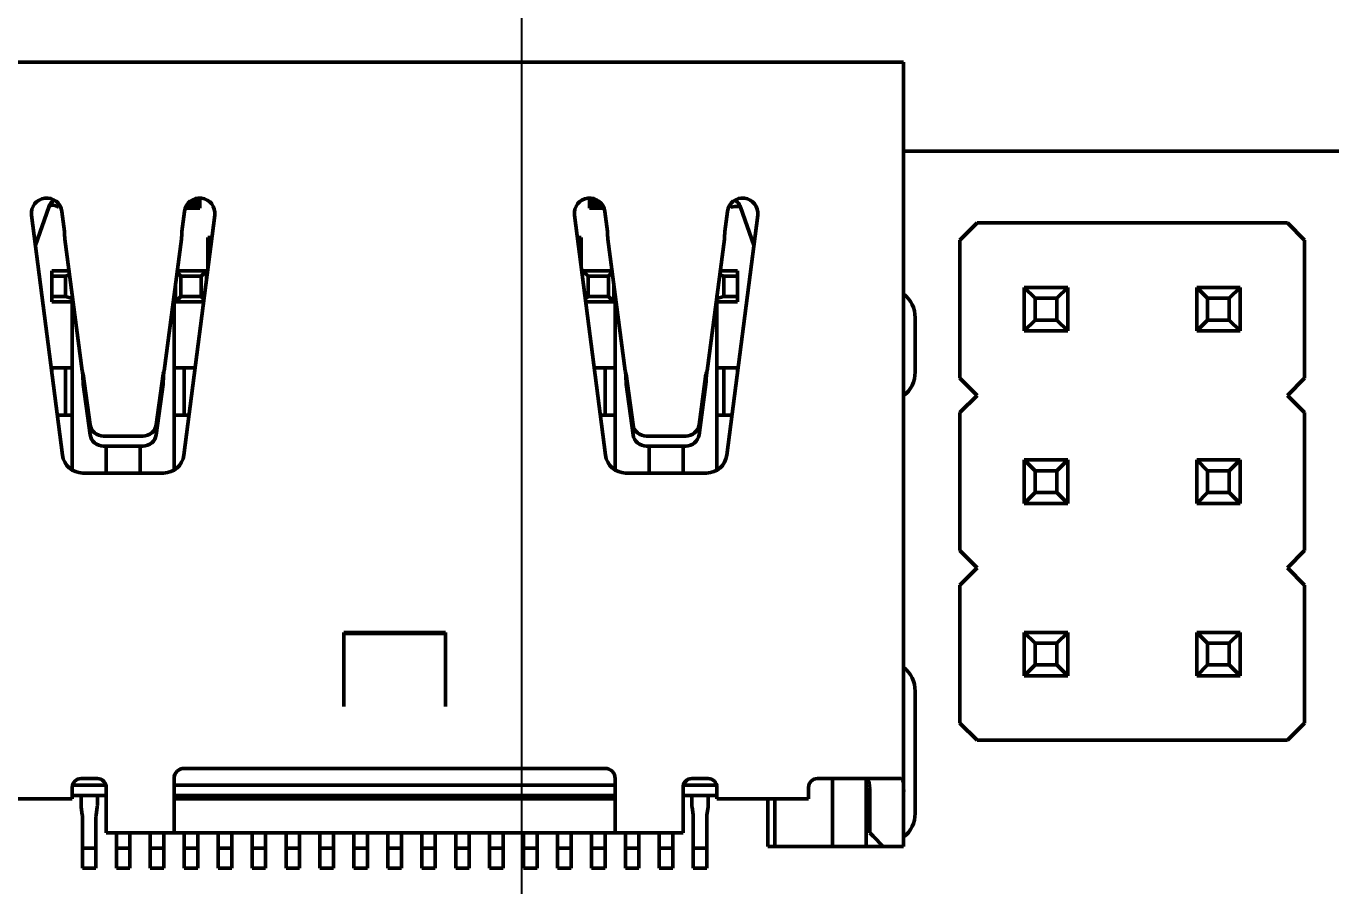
# Model space of a CAD drawing. Header units: millimetres. Extents: x 22 to 202, y 169 to 282.
# Drawn here: x 108.55 to 127.77, y 252.32 to 264.98 of the extents above; entities that cross this region are included whole.
import ezdxf

# ---------------------------------------------------------------- set-up
doc = ezdxf.new("R2010")
doc.units = ezdxf.units.MM
doc.header["$LTSCALE"] = 0.75
doc.layers.add('FD_Dimensions', color=7, linetype='Continuous', lineweight=25)
doc.layers.add('Visible', color=7, linetype='Continuous', lineweight=50)
doc.styles.get("Standard").update_dxf_attribs({"font": 'arial.ttf'})
doc.dimstyles.new('Dim-ISO-25', dxfattribs={"dimtxt": 2.5, "dimasz": 2.5, "dimexe": 1.5, "dimexo": 0, "dimgap": 1, "dimtad": 1, "dimzin": 4, "dimdsep": 46, "dimtxsty": 'Standard', "dimblk": 'OPEN90', "dimcen": 0, "dimazin": 1, "dimtp": 0.1, "dimtm": 0.1, "dimtfac": 0.72, "dimtmove": 0, "dimatfit": 3, "dimfxl": 1, "dimtzin": 4, "dimarcsym": 0})

# ---------------------------------------------------------------- blocks, each defined once
blk = doc.blocks.new('_Open90')
at = {"color": 0, "linetype": 'ByBlock', "lineweight": -2}
for p, q in [((-0.5, 0.5), (0, 0)), ((0, 0), (-1, 0)), ((0, 0), (-0.5, -0.5))]:
    blk.add_line(p, q, dxfattribs=at)
blk = doc.blocks.new('*D25')
at = {"layer": 'Defpoints', "color": 0, "transparency": 16777216}
for p in [(174.649134, 277.767274), (45.649468, 262.385645), (174.649134, 259.019301)]:
    blk.add_point(p, dxfattribs=at)
at = {"layer": 'FD_Dimensions', "color": 0, "lineweight": -2, "transparency": 16777216}
for p, q in [((45.649468, 262.385645), (45.649468, 279.267274)), ((174.649134, 259.019301), (174.649134, 279.267274)), ((48.149468, 277.767274), (172.149134, 277.767274))]:
    blk.add_line(p, q, dxfattribs=at)
at = {"layer": 'FD_Dimensions', "color": 0, "lineweight": -2, "transparency": 16777216, "xscale": 2.5, "yscale": 2.5, "zscale": 2.5, "rotation": 180}
blk.add_blockref('_Open90', (45.649468, 277.767274), dxfattribs=at)
at = {"layer": 'FD_Dimensions', "color": 0, "lineweight": -2, "transparency": 16777216, "xscale": 2.5, "yscale": 2.5, "zscale": 2.5}
blk.add_blockref('_Open90', (174.649134, 277.767274), dxfattribs=at)
at = {"layer": 'FD_Dimensions', "color": 0, "transparency": 16777216, "insert": (110.149301, 280.04454), "char_height": 2.5, "attachment_point": 5}
blk.add_mtext('129.00mm', dxfattribs=at)
blk = doc.blocks.new('*D28')
at = {"layer": 'Defpoints', "color": 0, "transparency": 16777216}
for p in [(170.550528, 263.135658), (200.052214, 263.135658), (124.449775, 178.627866)]:
    blk.add_point(p, dxfattribs=at)
at = {"layer": 'FD_Dimensions', "color": 0, "lineweight": -2, "transparency": 16777216}
for p, q in [((170.550528, 263.135658), (201.552214, 263.135658)), ((200.052214, 181.127866), (200.052214, 260.635658)), ((124.449775, 178.627866), (201.552214, 178.627866))]:
    blk.add_line(p, q, dxfattribs=at)
at = {"layer": 'FD_Dimensions', "color": 0, "lineweight": -2, "transparency": 16777216, "xscale": 2.5, "yscale": 2.5, "zscale": 2.5}
for p, rotation in [((200.052214, 263.135658), 90), ((200.052214, 178.627866), 270)]:
    blk.add_blockref('_Open90', p, dxfattribs=dict(at, rotation=rotation))
at = {"layer": 'FD_Dimensions', "color": 0, "transparency": 16777216, "insert": (197.774947, 227.099634), "char_height": 2.5, "attachment_point": 5, "rotation": 90}
blk.add_mtext('84.51mm', dxfattribs=at)
blk = doc.blocks.new('*D40')
at = {"layer": 'Defpoints', "color": 0, "transparency": 16777216}
for p in [(45.649468, 268.101096), (45.649468, 262.385645), (115.851515, 238.885574)]:
    blk.add_point(p, dxfattribs=at)
at = {"layer": 'FD_Dimensions', "color": 0, "lineweight": -2, "transparency": 16777216}
for p, q in [((45.649468, 262.385645), (45.649468, 269.601096)), ((115.851515, 238.885574), (115.851515, 269.601096)), ((113.351515, 268.101096), (48.149468, 268.101096))]:
    blk.add_line(p, q, dxfattribs=at)
at = {"layer": 'FD_Dimensions', "color": 0, "lineweight": -2, "transparency": 16777216, "xscale": 2.5, "yscale": 2.5, "zscale": 2.5, "rotation": 180}
blk.add_blockref('_Open90', (45.649468, 268.101096), dxfattribs=at)
at = {"layer": 'FD_Dimensions', "color": 0, "lineweight": -2, "transparency": 16777216, "xscale": 2.5, "yscale": 2.5, "zscale": 2.5}
blk.add_blockref('_Open90', (115.851515, 268.101096), dxfattribs=at)
at = {"layer": 'FD_Dimensions', "color": 0, "transparency": 16777216, "insert": (97.965378, 270.378363), "char_height": 2.5, "attachment_point": 5}
blk.add_mtext('70.20mm', dxfattribs=at)

msp = doc.modelspace()

# ---------------------------------------------------------------- linework, layer by layer
at = {"layer": 'Visible'}
for p, q in [((120.579, 264.447), (107.379, 264.447)), ((121.479, 264.447), (120.579, 264.447)), ((121.479, 256.647), (121.479, 264.447)), ((121.479, 263.136), (128.606, 263.136)), ((111.089, 262.446), (111.089, 262.297)), ((111.109, 262.297), (111.109, 262.447)), ((116.849, 262.447), (116.849, 262.297)), ((116.869, 262.446), (116.869, 262.297)), ((108.883, 262.313), (108.686, 261.752)), ((109.076, 262.251), (109.114, 261.956)), ((110.845, 261.956), (110.883, 262.251)), ((111.109, 262.297), (110.894, 262.297)), ((110.919, 262.347), (111.089, 262.347)), ((111.089, 262.397), (110.965, 262.397)), ((111.089, 262.297), (111.089, 262.347)), ((117.065, 262.297), (116.849, 262.297)), ((116.994, 262.397), (116.869, 262.397)), ((116.869, 262.347), (116.869, 262.297)), ((116.869, 262.347), (117.04, 262.347)), ((117.076, 262.251), (117.114, 261.956)), ((118.845, 261.956), (118.883, 262.251)), ((119.273, 261.752), (119.076, 262.313)), ((109.086, 258.658), (108.629, 262.193)), ((111.329, 262.193), (110.873, 258.658)), ((117.086, 258.658), (116.629, 262.193)), ((119.329, 262.193), (118.873, 258.658)), ((122.561, 262.08), (122.307, 261.826)), ((127.133, 262.08), (122.561, 262.08)), ((127.387, 261.826), (127.133, 262.08)), ((111.229, 261.864), (111.287, 261.864)), ((111.229, 261.668), (111.229, 261.864)), ((116.672, 261.864), (116.729, 261.864)), ((116.729, 261.668), (116.729, 261.864)), ((109.375, 259.902), (109.12, 261.839)), ((110.839, 261.839), (110.584, 259.902)), ((111.229, 261.467), (111.229, 261.668)), ((111.262, 261.668), (111.229, 261.668)), ((116.729, 261.668), (116.697, 261.668)), ((116.729, 261.668), (116.729, 261.467)), ((117.375, 259.902), (117.12, 261.839)), ((118.839, 261.839), (118.584, 259.902)), ((122.307, 261.826), (122.307, 259.794)), ((127.387, 259.794), (127.387, 261.826)), ((111.236, 261.467), (111.229, 261.467)), ((111.229, 261.418), (111.229, 261.467)), ((116.729, 261.467), (116.723, 261.467)), ((116.729, 261.418), (116.729, 261.467)), ((108.929, 260.917), (108.929, 261.377)), ((108.929, 261.377), (109.181, 261.377)), ((108.929, 261.297), (109.129, 261.297)), ((109.129, 261.297), (109.189, 261.315)), ((109.129, 261.297), (109.129, 260.997)), ((110.774, 261.352), (110.829, 261.297)), ((110.778, 261.377), (111.209, 261.377)), ((110.829, 261.297), (111.129, 261.297)), ((110.829, 260.997), (110.829, 261.297)), ((111.209, 261.377), (111.129, 261.297)), ((111.129, 261.297), (111.129, 260.997)), ((111.209, 261.377), (111.209, 261.263)), ((116.749, 261.377), (117.181, 261.377)), ((116.749, 261.263), (116.749, 261.377)), ((116.749, 261.377), (116.829, 261.297)), ((116.829, 261.297), (117.129, 261.297)), ((116.829, 260.997), (116.829, 261.297)), ((117.184, 261.352), (117.129, 261.297)), ((117.129, 261.297), (117.129, 260.997)), ((118.77, 261.315), (118.829, 261.297)), ((118.778, 261.377), (119.029, 261.377)), ((118.829, 261.297), (119.029, 261.297)), ((118.829, 260.997), (118.829, 261.297)), ((119.029, 261.377), (119.029, 260.917)), ((110.749, 260.917), (110.749, 261.162)), ((117.209, 261.162), (117.209, 260.917)), ((123.257, 261.13), (123.897, 261.13)), ((123.257, 260.49), (123.257, 261.13)), ((123.257, 261.13), (123.417, 260.97)), ((123.897, 261.13), (123.737, 260.97)), ((123.897, 260.49), (123.897, 261.13)), ((125.797, 261.13), (126.437, 261.13)), ((125.797, 260.49), (125.797, 261.13)), ((125.797, 261.13), (125.957, 260.97)), ((126.437, 261.13), (126.277, 260.97)), ((126.437, 260.49), (126.437, 261.13)), ((109.129, 260.997), (108.929, 260.997)), ((109.229, 260.917), (108.929, 260.917)), ((109.229, 260.967), (109.129, 260.997)), ((109.229, 258.439), (109.229, 261.01)), ((110.729, 258.439), (110.729, 261.01)), ((110.749, 260.917), (110.829, 260.997)), ((111.165, 260.917), (110.749, 260.917)), ((111.129, 260.997), (110.829, 260.997)), ((111.129, 260.997), (111.17, 260.956)), ((116.789, 260.956), (116.829, 260.997)), ((117.209, 260.917), (116.794, 260.917)), ((117.129, 260.997), (116.829, 260.997)), ((117.129, 260.997), (117.209, 260.917)), ((117.229, 258.439), (117.229, 261.01)), ((118.729, 258.439), (118.729, 261.01)), ((118.829, 260.997), (118.729, 260.967)), ((119.029, 260.917), (118.729, 260.917)), ((119.029, 260.997), (118.829, 260.997)), ((123.417, 260.97), (123.737, 260.97)), ((123.417, 260.65), (123.417, 260.97)), ((123.737, 260.65), (123.737, 260.97)), ((125.957, 260.97), (126.277, 260.97)), ((125.957, 260.65), (125.957, 260.97)), ((126.277, 260.65), (126.277, 260.97)), ((121.649, 259.884), (121.649, 260.684)), ((123.257, 260.49), (123.417, 260.65)), ((123.417, 260.65), (123.737, 260.65)), ((123.897, 260.49), (123.737, 260.65)), ((125.797, 260.49), (125.957, 260.65)), ((125.957, 260.65), (126.277, 260.65)), ((126.437, 260.49), (126.277, 260.65)), ((123.257, 260.49), (123.897, 260.49)), ((125.797, 260.49), (126.437, 260.49)), ((108.929, 259.869), (108.929, 259.947)), ((108.929, 259.947), (109.229, 259.947)), ((109.129, 259.947), (109.129, 259.247)), ((110.729, 259.947), (111.04, 259.947)), ((110.879, 259.947), (110.879, 259.247)), ((116.919, 259.947), (117.229, 259.947)), ((117.079, 259.247), (117.079, 259.947)), ((118.729, 259.947), (119.029, 259.947)), ((118.829, 259.247), (118.829, 259.947)), ((119.029, 259.947), (119.029, 259.869)), ((109.493, 259.107), (109.392, 259.853)), ((109.392, 259.806), (109.392, 259.853)), ((109.392, 259.705), (109.392, 259.806)), ((110.567, 259.853), (110.466, 259.107)), ((110.567, 259.853), (110.567, 259.806)), ((110.567, 259.806), (110.567, 259.705)), ((117.493, 259.107), (117.392, 259.853)), ((117.392, 259.806), (117.392, 259.853)), ((117.392, 259.705), (117.392, 259.806)), ((118.567, 259.853), (118.466, 259.107)), ((118.567, 259.853), (118.567, 259.806)), ((118.567, 259.806), (118.567, 259.705)), ((122.307, 259.794), (122.561, 259.54)), ((127.133, 259.54), (127.387, 259.794)), ((109.392, 259.705), (109.493, 258.959)), ((110.466, 258.959), (110.567, 259.705)), ((117.493, 258.959), (117.392, 259.705)), ((118.567, 259.705), (118.466, 258.959)), ((122.561, 259.54), (122.307, 259.286)), ((127.387, 259.286), (127.133, 259.54)), ((109.229, 259.247), (109.01, 259.247)), ((110.949, 259.247), (110.729, 259.247)), ((117.229, 259.247), (117.01, 259.247)), ((118.949, 259.247), (118.729, 259.247)), ((122.307, 259.286), (122.307, 257.254)), ((127.387, 257.254), (127.387, 259.286)), ((109.691, 258.941), (110.268, 258.941)), ((110.268, 258.793), (109.691, 258.793)), ((109.729, 258.397), (109.729, 258.793)), ((110.229, 258.397), (110.229, 258.793)), ((118.268, 258.941), (117.691, 258.941)), ((118.268, 258.793), (117.691, 258.793)), ((117.729, 258.397), (117.729, 258.793)), ((118.229, 258.397), (118.229, 258.793)), ((123.257, 258.59), (123.897, 258.59)), ((123.257, 257.95), (123.257, 258.59)), ((123.257, 258.59), (123.417, 258.43)), ((123.897, 258.59), (123.737, 258.43)), ((123.897, 257.95), (123.897, 258.59)), ((125.797, 258.59), (126.437, 258.59)), ((125.797, 257.95), (125.797, 258.59)), ((125.797, 258.59), (125.957, 258.43)), ((126.437, 258.59), (126.277, 258.43)), ((126.437, 257.95), (126.437, 258.59)), ((110.576, 258.397), (109.383, 258.397)), ((118.576, 258.397), (117.383, 258.397)), ((123.417, 258.43), (123.737, 258.43)), ((123.417, 258.11), (123.417, 258.43)), ((123.737, 258.11), (123.737, 258.43)), ((125.957, 258.43), (126.277, 258.43)), ((125.957, 258.11), (125.957, 258.43)), ((126.277, 258.11), (126.277, 258.43)), ((123.257, 257.95), (123.417, 258.11)), ((123.417, 258.11), (123.737, 258.11)), ((123.897, 257.95), (123.737, 258.11)), ((125.797, 257.95), (125.957, 258.11)), ((125.957, 258.11), (126.277, 258.11)), ((126.437, 257.95), (126.277, 258.11)), ((123.257, 257.95), (123.897, 257.95)), ((125.797, 257.95), (126.437, 257.95)), ((122.307, 257.254), (122.561, 257)), ((127.133, 257), (127.387, 257.254)), ((122.561, 257), (122.307, 256.746)), ((127.387, 256.746), (127.133, 257)), ((122.307, 256.746), (122.307, 254.714)), ((127.387, 254.714), (127.387, 256.746)), ((121.479, 255.247), (121.479, 256.647)), ((113.229, 256.047), (114.729, 256.047)), ((113.229, 254.959), (113.229, 256.047)), ((114.729, 256.032), (113.229, 256.032)), ((113.234, 256.047), (113.234, 256.032)), ((114.724, 256.032), (114.724, 256.047)), ((114.729, 256.047), (114.729, 254.959)), ((123.257, 256.05), (123.897, 256.05)), ((123.257, 255.41), (123.257, 256.05)), ((123.257, 256.05), (123.417, 255.89)), ((123.417, 255.89), (123.737, 255.89)), ((123.417, 255.57), (123.417, 255.89)), ((123.897, 256.05), (123.737, 255.89)), ((123.737, 255.57), (123.737, 255.89)), ((123.897, 255.41), (123.897, 256.05)), ((125.797, 256.05), (126.437, 256.05)), ((125.797, 255.41), (125.797, 256.05)), ((125.797, 256.05), (125.957, 255.89)), ((125.957, 255.89), (126.277, 255.89)), ((125.957, 255.57), (125.957, 255.89)), ((126.437, 256.05), (126.277, 255.89)), ((126.277, 255.57), (126.277, 255.89)), ((126.437, 255.41), (126.437, 256.05)), ((123.257, 255.41), (123.417, 255.57)), ((123.417, 255.57), (123.737, 255.57)), ((123.897, 255.41), (123.737, 255.57)), ((125.797, 255.41), (125.957, 255.57)), ((125.957, 255.57), (126.277, 255.57)), ((126.437, 255.41), (126.277, 255.57)), ((123.257, 255.41), (123.897, 255.41)), ((125.797, 255.41), (126.437, 255.41)), ((121.479, 253.647), (121.479, 255.247)), ((121.649, 253.384), (121.649, 255.184)), ((122.307, 254.714), (122.561, 254.46)), ((127.133, 254.46), (127.387, 254.714)), ((122.561, 254.46), (127.133, 254.46)), ((110.879, 254.047), (117.079, 254.047)), ((109.233, 253.797), (109.726, 253.797)), ((109.359, 253.897), (109.599, 253.897)), ((110.729, 253.747), (110.729, 253.897)), ((110.729, 253.797), (117.229, 253.797)), ((117.229, 253.897), (117.229, 253.747)), ((118.233, 253.797), (118.726, 253.797)), ((118.359, 253.897), (118.599, 253.897)), ((120.209, 253.897), (120.579, 253.897)), ((120.429, 253.897), (120.429, 252.897)), ((121.444, 253.897), (120.579, 253.897)), ((120.929, 253.89), (120.929, 252.897)), ((107.879, 253.597), (109.229, 253.597)), ((109.229, 253.597), (109.229, 253.767)), ((109.229, 253.647), (109.729, 253.647)), ((109.359, 253.502), (109.359, 253.647)), ((109.599, 253.647), (109.599, 253.502)), ((109.729, 253.755), (109.729, 253.097)), ((110.729, 253.747), (110.729, 253.097)), ((110.729, 253.647), (117.229, 253.647)), ((110.729, 253.597), (110.879, 253.597)), ((110.859, 253.597), (110.859, 253.647)), ((110.879, 253.597), (117.079, 253.597)), ((111.099, 253.647), (111.099, 253.597)), ((111.359, 253.597), (111.359, 253.647)), ((111.599, 253.647), (111.599, 253.597)), ((111.859, 253.597), (111.859, 253.647)), ((112.099, 253.647), (112.099, 253.597)), ((112.359, 253.597), (112.359, 253.647)), ((112.599, 253.647), (112.599, 253.597)), ((112.859, 253.597), (112.859, 253.647)), ((113.099, 253.647), (113.099, 253.597)), ((113.359, 253.597), (113.359, 253.647)), ((113.599, 253.647), (113.599, 253.597)), ((113.859, 253.597), (113.859, 253.647)), ((114.099, 253.647), (114.099, 253.597)), ((114.359, 253.597), (114.359, 253.647)), ((114.599, 253.647), (114.599, 253.597)), ((114.859, 253.597), (114.859, 253.647)), ((115.099, 253.647), (115.099, 253.597)), ((115.359, 253.597), (115.359, 253.647)), ((115.599, 253.647), (115.599, 253.597)), ((115.859, 253.597), (115.859, 253.647)), ((116.099, 253.647), (116.099, 253.597)), ((116.359, 253.597), (116.359, 253.647)), ((116.599, 253.647), (116.599, 253.597)), ((116.859, 253.597), (116.859, 253.647)), ((117.079, 253.597), (117.229, 253.597)), ((117.099, 253.647), (117.099, 253.597)), ((117.229, 253.097), (117.229, 253.747)), ((118.229, 253.097), (118.229, 253.755)), ((118.229, 253.647), (118.729, 253.647)), ((118.359, 253.502), (118.359, 253.647)), ((118.599, 253.647), (118.599, 253.502)), ((118.729, 253.767), (118.729, 253.597)), ((118.729, 253.597), (120.079, 253.597)), ((119.479, 253.597), (119.479, 252.897)), ((119.579, 253.597), (119.579, 252.897)), ((120.079, 253.597), (120.079, 253.767)), ((120.979, 253.097), (120.979, 253.647)), ((121.479, 253.647), (121.479, 253.047)), ((109.361, 253.474), (109.377, 253.362)), ((109.581, 253.362), (109.597, 253.474)), ((118.361, 253.474), (118.377, 253.362)), ((118.581, 253.362), (118.597, 253.474)), ((120.979, 253.397), (120.929, 253.397)), ((109.379, 253.334), (109.379, 252.871)), ((109.579, 252.871), (109.579, 253.334)), ((118.379, 253.334), (118.379, 252.871)), ((118.579, 252.871), (118.579, 253.334)), ((120.979, 253.297), (120.929, 253.297)), ((110.729, 253.097), (109.729, 253.097)), ((109.879, 253.097), (109.879, 252.871)), ((110.079, 252.871), (110.079, 253.097)), ((110.379, 253.097), (110.379, 252.871)), ((110.579, 252.871), (110.579, 253.097)), ((110.879, 253.097), (110.729, 253.097)), ((110.879, 253.097), (110.879, 252.871)), ((117.079, 253.097), (110.879, 253.097)), ((111.079, 252.871), (111.079, 253.097)), ((111.379, 253.097), (111.379, 252.871)), ((111.579, 252.871), (111.579, 253.097)), ((111.879, 253.097), (111.879, 252.871)), ((112.079, 252.871), (112.079, 253.097)), ((112.379, 253.097), (112.379, 252.871)), ((112.579, 252.871), (112.579, 253.097)), ((112.879, 253.097), (112.879, 252.871)), ((113.079, 252.871), (113.079, 253.097)), ((113.379, 253.097), (113.379, 252.871)), ((113.579, 252.871), (113.579, 253.097)), ((113.879, 253.097), (113.879, 252.871)), ((114.079, 252.871), (114.079, 253.097)), ((114.379, 253.097), (114.379, 252.871)), ((114.579, 252.871), (114.579, 253.097)), ((114.879, 253.097), (114.879, 252.871)), ((115.079, 252.871), (115.079, 253.097)), ((115.379, 253.097), (115.379, 252.871)), ((115.579, 252.871), (115.579, 253.097)), ((115.879, 253.097), (115.879, 252.871)), ((116.079, 252.871), (116.079, 253.097)), ((116.379, 253.097), (116.379, 252.871)), ((116.579, 252.871), (116.579, 253.097)), ((116.879, 253.097), (116.879, 252.871)), ((117.079, 252.871), (117.079, 253.097)), ((117.229, 253.097), (117.079, 253.097)), ((118.229, 253.097), (117.229, 253.097)), ((117.379, 253.097), (117.379, 252.871)), ((117.579, 252.871), (117.579, 253.097)), ((117.879, 253.097), (117.879, 252.871)), ((118.079, 252.871), (118.079, 253.097)), ((120.979, 253.097), (121.029, 253.047)), ((121.179, 252.897), (121.029, 253.047)), ((121.479, 252.897), (121.479, 253.047)), ((109.579, 252.871), (109.379, 252.871)), ((109.379, 252.871), (109.379, 252.576)), ((109.579, 252.576), (109.579, 252.871)), ((110.079, 252.871), (109.879, 252.871)), ((109.879, 252.871), (109.879, 252.576)), ((110.079, 252.576), (110.079, 252.871)), ((110.579, 252.871), (110.379, 252.871)), ((110.379, 252.871), (110.379, 252.576)), ((110.579, 252.576), (110.579, 252.871)), ((111.079, 252.871), (110.879, 252.871)), ((110.879, 252.871), (110.879, 252.576)), ((111.079, 252.576), (111.079, 252.871)), ((111.579, 252.871), (111.379, 252.871)), ((111.379, 252.871), (111.379, 252.576)), ((111.579, 252.576), (111.579, 252.871)), ((112.079, 252.871), (111.879, 252.871)), ((111.879, 252.871), (111.879, 252.576)), ((112.079, 252.576), (112.079, 252.871)), ((112.579, 252.871), (112.379, 252.871)), ((112.379, 252.871), (112.379, 252.576)), ((112.579, 252.576), (112.579, 252.871)), ((113.079, 252.871), (112.879, 252.871)), ((112.879, 252.871), (112.879, 252.576)), ((113.079, 252.576), (113.079, 252.871)), ((113.579, 252.871), (113.379, 252.871)), ((113.379, 252.871), (113.379, 252.576)), ((113.579, 252.576), (113.579, 252.871)), ((114.079, 252.871), (113.879, 252.871)), ((113.879, 252.871), (113.879, 252.576)), ((114.079, 252.576), (114.079, 252.871)), ((114.579, 252.871), (114.379, 252.871)), ((114.379, 252.871), (114.379, 252.576)), ((114.579, 252.576), (114.579, 252.871)), ((115.079, 252.871), (114.879, 252.871)), ((114.879, 252.871), (114.879, 252.576)), ((115.079, 252.576), (115.079, 252.871)), ((115.579, 252.871), (115.379, 252.871)), ((115.379, 252.871), (115.379, 252.576)), ((115.579, 252.576), (115.579, 252.871)), ((116.079, 252.871), (115.879, 252.871)), ((115.879, 252.871), (115.879, 252.576)), ((116.079, 252.576), (116.079, 252.871)), ((116.579, 252.871), (116.379, 252.871)), ((116.379, 252.871), (116.379, 252.576)), ((116.579, 252.576), (116.579, 252.871)), ((117.079, 252.871), (116.879, 252.871)), ((116.879, 252.871), (116.879, 252.576)), ((117.079, 252.576), (117.079, 252.871)), ((117.579, 252.871), (117.379, 252.871)), ((117.379, 252.871), (117.379, 252.576)), ((117.579, 252.576), (117.579, 252.871)), ((118.079, 252.871), (117.879, 252.871)), ((117.879, 252.871), (117.879, 252.576)), ((118.079, 252.576), (118.079, 252.871)), ((118.579, 252.871), (118.379, 252.871)), ((118.379, 252.871), (118.379, 252.576)), ((118.579, 252.576), (118.579, 252.871)), ((119.579, 252.897), (119.479, 252.897)), ((119.579, 252.897), (120.429, 252.897)), ((120.429, 252.897), (120.929, 252.897)), ((121.179, 252.897), (120.929, 252.897)), ((121.479, 252.897), (121.179, 252.897)), ((109.579, 252.576), (109.379, 252.576)), ((110.079, 252.576), (109.879, 252.576)), ((110.579, 252.576), (110.379, 252.576)), ((111.079, 252.576), (110.879, 252.576)), ((111.579, 252.576), (111.379, 252.576)), ((112.079, 252.576), (111.879, 252.576)), ((112.579, 252.576), (112.379, 252.576)), ((113.079, 252.576), (112.879, 252.576)), ((113.579, 252.576), (113.379, 252.576)), ((114.079, 252.576), (113.879, 252.576)), ((114.579, 252.576), (114.379, 252.576)), ((115.079, 252.576), (114.879, 252.576)), ((115.579, 252.576), (115.379, 252.576)), ((116.079, 252.576), (115.879, 252.576)), ((116.579, 252.576), (116.379, 252.576)), ((117.079, 252.576), (116.879, 252.576)), ((117.579, 252.576), (117.379, 252.576)), ((118.079, 252.576), (117.879, 252.576)), ((118.579, 252.576), (118.379, 252.576))]:
    msp.add_line(p, q, dxfattribs=at)
at = {"layer": 'Visible', "extrusion": (0, 0, -1)}
for centre, radius, start, end in [((-108.853, 262.222), 0.225, 352.6451, 172.6451), ((-111.106, 262.222), 0.225, 7.3549, 187.3549), ((-116.853, 262.222), 0.225, 352.6451, 172.6451), ((-119.106, 262.222), 0.225, 7.3549, 187.3549), ((-121.199, 260.684), 0.45, 128.4789, 180), ((-121.199, 259.884), 0.45, 180, 231.5211), ((-109.383, 258.697), 0.3, 270, 352.6451), ((-110.576, 258.697), 0.3, 187.3549, 270), ((-117.383, 258.697), 0.3, 270, 352.6451), ((-118.576, 258.697), 0.3, 187.3549, 270), ((-121.199, 255.184), 0.45, 128.4789, 180), ((-110.879, 253.897), 0.15, 0, 90), ((-117.079, 253.897), 0.15, 90, 180), ((-109.359, 253.767), 0.13, 0, 90), ((-109.599, 253.767), 0.13, 90, 184.9775), ((-118.359, 253.767), 0.13, 355.0225, 90), ((-118.599, 253.767), 0.13, 90, 180), ((-120.209, 253.767), 0.13, 0, 90), ((-121.199, 253.384), 0.45, 180, 231.5211)]:
    msp.add_arc(centre, radius, start, end, dxfattribs=at)
at = {"layer": 'Visible'}
for centre, radius, start, end in [((118.888, 262.247), 0.199, 43.1218, 58.0426), ((118.883, 262.245), 0.205, 19.4785, 42.8037)]:
    msp.add_arc(centre, radius, start, end, dxfattribs=at)
for centre, major_axis, ratio, start_param, end_param in [((109.071, 262.247), (0.141, 0.141), 0.999994, 1.343441, 2.019471), ((109.117, 261.956), (-0.033, 0.601), 0.005441, 1.570797, 1.765984), ((110.842, 261.956), (0.033, 0.601), 0.005441, 4.517201, 4.712388), ((117.117, 261.956), (-0.033, 0.601), 0.005441, 1.570797, 1.765984), ((118.842, 261.956), (0.033, 0.601), 0.005441, 4.517201, 4.712388), ((109.691, 259.132), (0.2, 0), 0.955229, 3.269959, 4.712389), ((110.268, 259.132), (-0.2, 0), 0.955229, 1.570796, 3.013226), ((109.559, 253.502), (-0.2, 0), 0.999048, 0, 0.141897), ((109.399, 253.502), (0.2, 0), 0.999048, -0.141897, 0), ((118.559, 253.502), (-0.2, 0), 0.999048, 0, 0.141897), ((118.399, 253.502), (0.2, 0), 0.999048, -0.141897, 0)]:
    msp.add_ellipse(centre, major_axis=major_axis, ratio=ratio, start_param=start_param, end_param=end_param, dxfattribs=at)
at = {"layer": 'Visible', "extrusion": (0, 0, -1)}
for centre, major_axis, ratio, start_param, end_param in [((117.691, 259.132), (0.2, 0), 0.955229, 1.570796, 3.013226), ((118.268, 259.132), (-0.2, 0), 0.955229, 3.269959, 4.712389), ((109.691, 258.984), (0.2, 0), 0.955229, 1.570796, 3.013226), ((110.268, 258.984), (-0.2, 0), 0.955229, 3.269959, 4.712389), ((117.691, 258.984), (0.2, 0), 0.955229, 1.570796, 3.013226), ((118.268, 258.984), (-0.2, 0), 0.955229, 3.269959, 4.712389), ((109.179, 253.334), (-0.2, 0), 0.999048, 2.999696, 3.141593), ((109.779, 253.334), (0.2, 0), 0.999048, 3.141593, 3.28349), ((118.179, 253.334), (-0.2, 0), 0.999048, 2.999696, 3.141593), ((118.779, 253.334), (0.2, 0), 0.999048, 3.141593, 3.28349)]:
    msp.add_ellipse(centre, major_axis=major_axis, ratio=ratio, start_param=start_param, end_param=end_param, dxfattribs=at)
at = {"layer": 'Visible'}
for points, knots in [([(109.025, 262.313), (109.022, 262.315), (109.019, 262.316), (109.017, 262.318), (109.011, 262.321), (109.005, 262.324), (108.999, 262.327), (108.994, 262.329), (108.988, 262.331), (108.983, 262.333), (108.977, 262.335), (108.972, 262.337), (108.967, 262.338), (108.961, 262.34), (108.956, 262.341), (108.951, 262.342), (108.947, 262.342), (108.942, 262.343), (108.937, 262.343), (108.932, 262.343), (108.927, 262.343), (108.923, 262.342), (108.918, 262.342), (108.914, 262.341), (108.91, 262.339), (108.906, 262.338), (108.902, 262.336), (108.898, 262.334), (108.895, 262.331), (108.892, 262.328), (108.889, 262.325), (108.886, 262.322), (108.884, 262.318), (108.883, 262.313)], [0, 0, 0, 0, 0.0439914, 0.0439914, 0.0439914, 0.1392742, 0.1392742, 0.1392742, 0.2318986, 0.2318986, 0.2318986, 0.3226708, 0.3226708, 0.3226708, 0.4124996, 0.4124996, 0.4124996, 0.5, 0.5, 0.5, 0.5964812, 0.5964812, 0.5964812, 0.6923901, 0.6923901, 0.6923901, 0.7914394, 0.7914394, 0.7914394, 0.8937881, 0.8937881, 0.8937881, 0.9999967, 0.9999967, 0.9999967, 0.9999967]), ([(119.076, 262.313), (119.074, 262.32), (119.059, 262.323), (119.009, 262.323), (118.974, 262.319), (118.934, 262.313)], [0, 0, 0, 0, 0.5, 0.5, 1, 1, 1, 1]), ([(120.979, 253.647), (120.979, 253.669), (120.98, 253.693), (120.979, 253.739), (120.979, 253.761), (120.977, 253.798), (120.975, 253.817), (120.967, 253.848), (120.962, 253.861), (120.947, 253.881), (120.937, 253.888), (120.914, 253.896), (120.903, 253.897), (120.892, 253.897)], [-0.0743615, -0.0743615, -0.0743615, -0.0743615, -0.06773261, -0.06773261, -0.06110372, -0.06110372, -0.05448237, -0.05448237, -0.04786103, -0.04786103, -0.04065757, -0.04065757, -0.03530704, -0.03530704, -0.03530704, -0.03530704]), ([(121.444, 253.897), (121.453, 253.897), (121.461, 253.891), (121.471, 253.865), (121.475, 253.846), (121.478, 253.801), (121.479, 253.773), (121.48, 253.712), (121.479, 253.678), (121.479, 253.647)], [0.11707581, 0.11707581, 0.11707581, 0.11707581, 0.12665156, 0.12665156, 0.1362273, 0.1362273, 0.14564935, 0.14564935, 0.1550714, 0.1550714, 0.1550714, 0.1550714])]:
    msp.add_open_spline(points, degree=3, knots=knots, dxfattribs=at)
for points in [[(109.392, 259.853), (109.386, 259.868), (109.381, 259.885), (109.375, 259.902)], [(109.392, 259.705), (109.389, 259.762), (109.385, 259.822), (109.382, 259.882)], [(110.584, 259.902), (110.578, 259.885), (110.573, 259.868), (110.567, 259.853)], [(110.577, 259.882), (110.574, 259.822), (110.57, 259.762), (110.567, 259.705)], [(117.392, 259.853), (117.386, 259.868), (117.381, 259.885), (117.375, 259.902)], [(117.382, 259.882), (117.385, 259.822), (117.389, 259.762), (117.392, 259.705)], [(118.584, 259.902), (118.578, 259.885), (118.573, 259.868), (118.567, 259.853)], [(118.577, 259.882), (118.574, 259.822), (118.57, 259.762), (118.567, 259.705)]]:
    msp.add_open_spline(points, degree=3, dxfattribs=at)

# ---------------------------------------------------------------- dimensions: what is measured, and where the dimension line sits
at = {"layer": 'FD_Dimensions'}
for base, p1, p2, angle, picture, middle in [((174.649, 277.767), (45.649, 262.386), (174.649, 259.019), 360, '*D25', (110.149, 277.767)), ((45.649, 268.101), (115.852, 238.886), (45.649, 262.386), 180, '*D40', (97.965, 268.101)), ((200.052, 263.136), (124.45, 178.628), (170.551, 263.136), 90, '*D28', (200.052, 227.1))]:
    dim = msp.add_linear_dim(base=base, p1=p1, p2=p2, angle=angle, dimstyle='Dim-ISO-25', override={"dimlfac": 1, "dimpost": 'mm'}, dxfattribs=at)
    dim.commit()
    dim.dimension.update_dxf_attribs({"geometry": picture, "text_midpoint": middle, "dimtype": 160})

doc.saveas('drawing.dxf')
